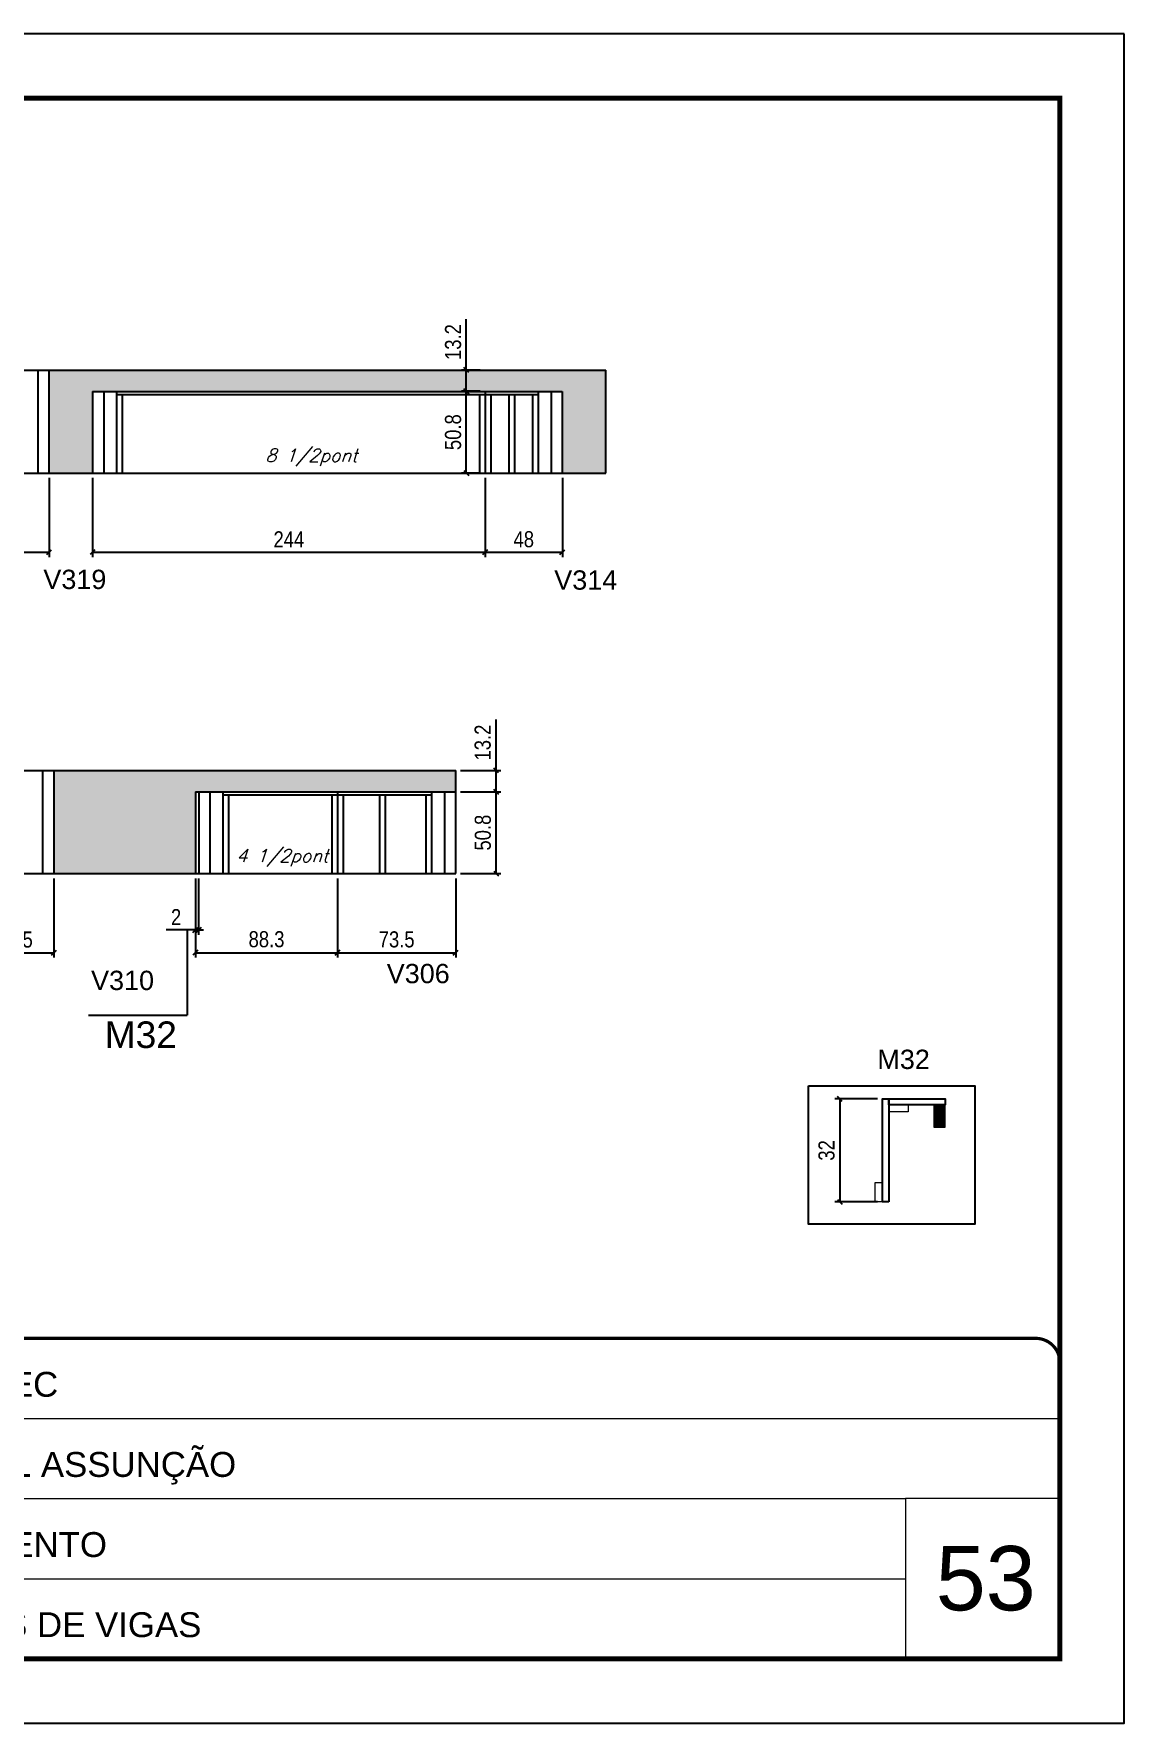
# Model space of a CAD drawing. Extents: x 137137 to 143418, y 10464 to 34486.
# Drawn here: x 137945 to 138622, y 18504 to 19554 of the extents above; entities that cross this region are included whole.
import ezdxf

# ---------------------------------------------------------------- set-up
doc = ezdxf.new("R2010")
doc.units = 0
doc.linetypes.add('CONTINUO', pattern=[0])
doc.linetypes.add('DASHED', pattern=[0.75, 0.5, -0.25])
for name, color, linetype in [('5', 5, 'Continuous'), ('COTA', 241, 'Continuous'), ('NOMENCLATURA', 7, 'Continuous'), ('Painéis', 200, 'Continuous'), ('SARR_2.2x7', 40, 'Continuous'), ('SARR_3.5x7', 81, 'Continuous'), ('texto', 7, 'Continuous')]:
    doc.layers.add(name, color=color, linetype=linetype)
for name, color, linetype, lineweight in [('CARIMBO', 255, 'Continuous', 9), ('Folhas', 255, 'Continuous', 9), ('Madeira', 126, 'Continuous', 18), ('Sarr 2.2x7', 40, 'Continuous', 9), ('SARRAFO DE PRESSAO', 251, 'DASHED', 9)]:
    doc.layers.add(name, color=color, linetype=linetype, lineweight=lineweight)
doc.layers.add('Laje_Perimetro', color=7, linetype='Continuous', plot=False)
doc.styles.add('ARIAL', font='arial.ttf')
doc.styles.add('COTA TECNICA', font='techl___.ttf', dxfattribs={"height": 10})
doc.styles.add('Romans', font='romans.shx')
doc.styles.get("Standard").update_dxf_attribs({"font": 'arial.ttf'})
doc.styles.add('Tecnologia', font='')
doc.styles.get('Tecnologia').set_extended_font_data('Forgotten Futurist')
doc.dimstyles.new('PAINEL', dxfattribs={"dimtxt": 10, "dimasz": 3, "dimexe": 3, "dimexo": 3, "dimgap": 3, "dimtad": 1, "dimdec": 1, "dimzin": 12, "dimdsep": 46, "dimtxsty": 'COTA TECNICA', "dimblk1": 'OBLIQUE', "dimblk2": 'OBLIQUE', "dimsah": 1, "dimcen": 0.9, "dimclrd": 4, "dimclre": 4, "dimclrt": 240, "dimadec": 1, "dimazin": 3, "dimtfac": 1, "dimtdec": 1, "dimtmove": 0, "dimatfit": 3, "dimfxl": 1, "dimtolj": 1, "dimtzin": 12, "dimarcsym": 0})

# ---------------------------------------------------------------- blocks, each defined once
blk = doc.blocks.new('9999999999')
at = {"color": 30, "linetype": 'CONTINUO'}
for p, q in [((98564.6, 34230.2), (98564.6, 34429.4)), ((98564.6, 34379.6), (99584, 34379.6)), ((98564.6, 34329.8), (99488, 34329.8)), ((99584, 34329.8), (99488, 34329.8)), ((99488, 34329.8), (99488, 34230.2)), ((98564.6, 34280), (99488, 34280))]:
    blk.add_line(p, q, dxfattribs=at)
at = {"color": 30, "linetype": 'CONTINUO', "const_width": 2}
blk.add_lwpolyline([(99584, 34230.2), (99584, 34414.4, 0.414214), (99569, 34429.4), (98229, 34429.4, 0.414214), (98214, 34414.4), (98214, 34245.2, 0.414214), (98229, 34230.2), (99584, 34230.2)], format="xyb", dxfattribs=at)
at = {"layer": 'Folhas'}
blk.add_lwpolyline([(98139, 34190.2), (99624, 34190.2), (99624, 35240.2), (98139, 35240.2)], close=True, dxfattribs=at)
at = {"layer": 'Folhas', "color": 30, "const_width": 3}
blk.add_lwpolyline([(98214, 34230.2), (99584, 34230.2), (99584, 35200.2), (98214, 35200.2)], close=True, dxfattribs=at)
at = {"color": 7, "linetype": 'Continuous', "ltscale": 5, "style": 'ARIAL'}
for s, height, p in [('ROCONTEC', 15.48, (98837.7, 34393.1)), ('HOSPITAL ASSUNÇÃO', 15.483, (98837.7, 34343.3)), ('1° PAVIMENTO', 15.483, (98837.7, 34293.5)), ('NOVA SISTEMAS CONSTRUTIVOS', 11.059, (98263.2, 34267.2)), ('LATERAIS DE VIGAS', 15.483, (98837.7, 34243.7))]:
    blk.add_text(s, height=height, dxfattribs=at).set_placement(p)
at = {"layer": 'Folhas', "color": 7, "style": 'Tecnologia', "width": 1.5}
for s, p in [('CLIENTE:', (98573.7, 34397.2)), ('OBRA:', (98573.7, 34347.3)), ('PAVIMENTO:', (98573.7, 34297.5)), ('PROJETO:', (98573.7, 34247.7))]:
    blk.add_text(s, height=14, dxfattribs=at).set_placement(p)
blk = doc.blocks.new('_Oblique')
at = {"color": 0, "linetype": 'ByBlock', "lineweight": -2}
blk.add_line((-0.5, -0.5), (0.5, 0.5), dxfattribs=at)
blk = doc.blocks.new('*D1519')
at = {"layer": 'COTA', "color": 4, "lineweight": -2, "ltscale": 25, "transparency": 16777216}
for p, q in [((138222.1, 19332.1), (138210.4, 19332.1)), ((138213.4, 19281.3), (138213.4, 19332.1)), ((138222.1, 19281.3), (138210.4, 19281.3))]:
    blk.add_line(p, q, dxfattribs=at)
at = {"layer": 'Defpoints', "color": 0, "ltscale": 25, "transparency": 16777216}
for p in [(138213.4, 19332.1), (138225.1, 19332.1), (138225.1, 19281.3)]:
    blk.add_point(p, dxfattribs=at)
at = {"layer": 'COTA', "color": 4, "lineweight": -2, "ltscale": 25, "transparency": 16777216, "xscale": 3, "yscale": 3, "zscale": 3}
for p, rotation in [((138213.4, 19332.1), 90), ((138213.4, 19281.3), 270)]:
    blk.add_blockref('_Oblique', p, dxfattribs=dict(at, rotation=rotation))
at = {"layer": 'COTA', "color": 240, "ltscale": 25, "transparency": 16777216, "insert": (138205.2, 19306.7), "char_height": 10, "attachment_point": 5, "rotation": 90, "style": 'COTA TECNICA'}
blk.add_mtext('\\A1;50.8', dxfattribs=at)
blk = doc.blocks.new('*D1525')
at = {"layer": 'COTA', "color": 4, "lineweight": -2, "ltscale": 25, "transparency": 16777216}
for p, q in [((137843.1, 19278.3), (137843.1, 19229.1)), ((137954.1, 19278.3), (137954.1, 19229.1)), ((137843.1, 19232.1), (137954.1, 19232.1))]:
    blk.add_line(p, q, dxfattribs=at)
at = {"layer": 'Defpoints', "color": 0, "ltscale": 25, "transparency": 16777216}
for p in [(137843.1, 19281.3), (137954.1, 19281.3), (137954.1, 19232.1)]:
    blk.add_point(p, dxfattribs=at)
at = {"layer": 'COTA', "color": 4, "lineweight": -2, "ltscale": 25, "transparency": 16777216, "xscale": 3, "yscale": 3, "zscale": 3, "rotation": 180}
blk.add_blockref('_Oblique', (137843.1, 19232.1), dxfattribs=at)
at = {"layer": 'COTA', "color": 4, "lineweight": -2, "ltscale": 25, "transparency": 16777216, "xscale": 3, "yscale": 3, "zscale": 3}
blk.add_blockref('_Oblique', (137954.1, 19232.1), dxfattribs=at)
at = {"layer": 'COTA', "color": 240, "ltscale": 25, "transparency": 16777216, "insert": (137898.6, 19240.1), "char_height": 10, "attachment_point": 5, "style": 'COTA TECNICA'}
blk.add_mtext('\\A1;111', dxfattribs=at)
blk = doc.blocks.new('*D1526')
at = {"layer": 'COTA', "color": 4, "lineweight": -2, "ltscale": 25, "transparency": 16777216}
for p, q in [((137981.1, 19278.3), (137981.1, 19229.1)), ((138225.1, 19278.3), (138225.1, 19229.1)), ((137981.1, 19232.1), (138225.1, 19232.1))]:
    blk.add_line(p, q, dxfattribs=at)
at = {"layer": 'Defpoints', "color": 0, "ltscale": 25, "transparency": 16777216}
for p in [(137981.1, 19281.3), (138225.1, 19281.3), (138225.1, 19232.1)]:
    blk.add_point(p, dxfattribs=at)
at = {"layer": 'COTA', "color": 4, "lineweight": -2, "ltscale": 25, "transparency": 16777216, "xscale": 3, "yscale": 3, "zscale": 3, "rotation": 180}
blk.add_blockref('_Oblique', (137981.1, 19232.1), dxfattribs=at)
at = {"layer": 'COTA', "color": 4, "lineweight": -2, "ltscale": 25, "transparency": 16777216, "xscale": 3, "yscale": 3, "zscale": 3}
blk.add_blockref('_Oblique', (138225.1, 19232.1), dxfattribs=at)
at = {"layer": 'COTA', "color": 240, "ltscale": 25, "transparency": 16777216, "insert": (138103.1, 19240.1), "char_height": 10, "attachment_point": 5, "style": 'COTA TECNICA'}
blk.add_mtext('\\A1;244', dxfattribs=at)
blk = doc.blocks.new('*D1527')
at = {"layer": 'COTA', "color": 4, "lineweight": -2, "ltscale": 25, "transparency": 16777216}
for p, q in [((138225.1, 19278.3), (138225.1, 19229.1)), ((138273.1, 19278.3), (138273.1, 19229.1)), ((138225.1, 19232.1), (138273.1, 19232.1))]:
    blk.add_line(p, q, dxfattribs=at)
at = {"layer": 'Defpoints', "color": 0, "ltscale": 25, "transparency": 16777216}
for p in [(138225.1, 19281.3), (138273.1, 19281.3), (138273.1, 19232.1)]:
    blk.add_point(p, dxfattribs=at)
at = {"layer": 'COTA', "color": 4, "lineweight": -2, "ltscale": 25, "transparency": 16777216, "xscale": 3, "yscale": 3, "zscale": 3, "rotation": 180}
blk.add_blockref('_Oblique', (138225.1, 19232.1), dxfattribs=at)
at = {"layer": 'COTA', "color": 4, "lineweight": -2, "ltscale": 25, "transparency": 16777216, "xscale": 3, "yscale": 3, "zscale": 3}
blk.add_blockref('_Oblique', (138273.1, 19232.1), dxfattribs=at)
at = {"layer": 'COTA', "color": 240, "ltscale": 25, "transparency": 16777216, "insert": (138249.1, 19240.1), "char_height": 10, "attachment_point": 5, "style": 'COTA TECNICA'}
blk.add_mtext('\\A1;48', dxfattribs=at)
blk = doc.blocks.new('*D1531')
at = {"layer": 'COTA', "color": 4, "lineweight": -2, "ltscale": 25, "transparency": 16777216}
for p, q in [((137908.6, 19029.4), (137908.6, 18980.2)), ((137957.1, 19029.4), (137957.1, 18980.2)), ((137908.6, 18983.2), (137957.1, 18983.2))]:
    blk.add_line(p, q, dxfattribs=at)
at = {"layer": 'Defpoints', "color": 0, "ltscale": 25, "transparency": 16777216}
for p in [(137908.6, 19032.4), (137957.1, 19032.4), (137957.1, 18983.2)]:
    blk.add_point(p, dxfattribs=at)
at = {"layer": 'COTA', "color": 4, "lineweight": -2, "ltscale": 25, "transparency": 16777216, "xscale": 3, "yscale": 3, "zscale": 3, "rotation": 180}
blk.add_blockref('_Oblique', (137908.6, 18983.2), dxfattribs=at)
at = {"layer": 'COTA', "color": 4, "lineweight": -2, "ltscale": 25, "transparency": 16777216, "xscale": 3, "yscale": 3, "zscale": 3}
blk.add_blockref('_Oblique', (137957.1, 18983.2), dxfattribs=at)
at = {"layer": 'COTA', "color": 240, "ltscale": 25, "transparency": 16777216, "insert": (137932.8, 18991.3), "char_height": 10, "attachment_point": 5, "style": 'COTA TECNICA'}
blk.add_mtext('\\A1;48.5', dxfattribs=at)
blk = doc.blocks.new('*D1532')
at = {"layer": 'COTA', "color": 4, "lineweight": -2, "ltscale": 25, "transparency": 16777216}
for p, q in [((138045, 19029.4), (138045, 18980.2)), ((138133.3, 19029.4), (138133.3, 18980.2)), ((138045, 18983.2), (138133.3, 18983.2))]:
    blk.add_line(p, q, dxfattribs=at)
at = {"layer": 'Defpoints', "color": 0, "ltscale": 25, "transparency": 16777216}
for p in [(138045, 19032.4), (138133.3, 19032.4), (138133.3, 18983.2)]:
    blk.add_point(p, dxfattribs=at)
at = {"layer": 'COTA', "color": 4, "lineweight": -2, "ltscale": 25, "transparency": 16777216, "xscale": 3, "yscale": 3, "zscale": 3, "rotation": 180}
blk.add_blockref('_Oblique', (138045, 18983.2), dxfattribs=at)
at = {"layer": 'COTA', "color": 4, "lineweight": -2, "ltscale": 25, "transparency": 16777216, "xscale": 3, "yscale": 3, "zscale": 3}
blk.add_blockref('_Oblique', (138133.3, 18983.2), dxfattribs=at)
at = {"layer": 'COTA', "color": 240, "ltscale": 25, "transparency": 16777216, "insert": (138089.2, 18991.5), "char_height": 10, "attachment_point": 5, "style": 'COTA TECNICA'}
blk.add_mtext('\\A1;88.3', dxfattribs=at)
blk = doc.blocks.new('*D1512')
at = {"layer": 'COTA', "color": 4, "lineweight": -2, "ltscale": 25, "transparency": 16777216}
for p, q in [((138209.8, 19083.2), (138234.9, 19083.2)), ((138231.9, 19032.4), (138231.9, 19083.2)), ((138209.8, 19032.4), (138234.9, 19032.4))]:
    blk.add_line(p, q, dxfattribs=at)
at = {"layer": 'Defpoints', "color": 0, "ltscale": 25, "transparency": 16777216}
for p in [(138206.8, 19083.2), (138231.9, 19083.2), (138206.8, 19032.4)]:
    blk.add_point(p, dxfattribs=at)
at = {"layer": 'COTA', "color": 4, "lineweight": -2, "ltscale": 25, "transparency": 16777216, "xscale": 3, "yscale": 3, "zscale": 3}
for p, rotation in [((138231.9, 19083.2), 90), ((138231.9, 19032.4), 270)]:
    blk.add_blockref('_Oblique', p, dxfattribs=dict(at, rotation=rotation))
at = {"layer": 'COTA', "color": 240, "ltscale": 25, "transparency": 16777216, "insert": (138223.7, 19057.8), "char_height": 10, "attachment_point": 5, "rotation": 90, "style": 'COTA TECNICA'}
blk.add_mtext('\\A1;50.8', dxfattribs=at)
blk = doc.blocks.new('*D1513')
at = {"layer": 'COTA', "color": 4, "lineweight": -2, "ltscale": 25, "transparency": 16777216}
for p, q in [((138231.9, 19096.4), (138231.9, 19128.2)), ((138209.8, 19096.4), (138234.9, 19096.4)), ((138231.9, 19083.2), (138231.9, 19096.4)), ((138209.8, 19083.2), (138234.9, 19083.2))]:
    blk.add_line(p, q, dxfattribs=at)
at = {"layer": 'Defpoints', "color": 0, "ltscale": 25, "transparency": 16777216}
for p in [(138206.8, 19096.4), (138231.9, 19096.4), (138206.8, 19083.2)]:
    blk.add_point(p, dxfattribs=at)
at = {"layer": 'COTA', "color": 4, "lineweight": -2, "ltscale": 25, "transparency": 16777216, "xscale": 3, "yscale": 3, "zscale": 3}
for p, rotation in [((138231.9, 19096.4), 90), ((138231.9, 19083.2), 270)]:
    blk.add_blockref('_Oblique', p, dxfattribs=dict(at, rotation=rotation))
at = {"layer": 'COTA', "color": 240, "ltscale": 25, "transparency": 16777216, "insert": (138223.6, 19113.8), "char_height": 10, "attachment_point": 5, "rotation": 90, "style": 'COTA TECNICA'}
blk.add_mtext('\\A1;13.2', dxfattribs=at)
blk = doc.blocks.new('*D1514')
at = {"layer": 'COTA', "color": 4, "lineweight": -2, "ltscale": 25, "transparency": 16777216}
for p, q in [((138213.4, 19345.3), (138213.4, 19377)), ((138222.1, 19345.3), (138210.4, 19345.3)), ((138213.4, 19332.1), (138213.4, 19345.3)), ((138222.1, 19332.1), (138210.4, 19332.1))]:
    blk.add_line(p, q, dxfattribs=at)
at = {"layer": 'Defpoints', "color": 0, "ltscale": 25, "transparency": 16777216}
for p in [(138213.4, 19345.3), (138225.1, 19345.3), (138225.1, 19332.1)]:
    blk.add_point(p, dxfattribs=at)
at = {"layer": 'COTA', "color": 4, "lineweight": -2, "ltscale": 25, "transparency": 16777216, "xscale": 3, "yscale": 3, "zscale": 3}
for p, rotation in [((138213.4, 19345.3), 90), ((138213.4, 19332.1), 270)]:
    blk.add_blockref('_Oblique', p, dxfattribs=dict(at, rotation=rotation))
at = {"layer": 'COTA', "color": 240, "ltscale": 25, "transparency": 16777216, "insert": (138205.2, 19362.7), "char_height": 10, "attachment_point": 5, "rotation": 90, "style": 'COTA TECNICA'}
blk.add_mtext('\\A1;13.2', dxfattribs=at)
blk = doc.blocks.new('*D2044')
at = {"layer": 'Defpoints', "color": 0, "linetype": 'ByBlock', "transparency": 16777216}
for p in [(138472, 18892.3), (138445.5, 18828.3), (138472, 18828.3)]:
    blk.add_point(p, dxfattribs=at)
at = {"layer": 'Sarr 2.2x7', "color": 4, "linetype": 'ByBlock', "lineweight": -2, "transparency": 16777216}
for p, q in [((138469, 18892.3), (138442.5, 18892.3)), ((138445.5, 18892.3), (138445.5, 18828.3)), ((138469, 18828.3), (138442.5, 18828.3))]:
    blk.add_line(p, q, dxfattribs=at)
at = {"layer": 'Sarr 2.2x7', "color": 4, "linetype": 'ByBlock', "lineweight": -2, "transparency": 16777216, "xscale": 3, "yscale": 3, "zscale": 3}
for p, rotation in [((138445.5, 18892.3), 90), ((138445.5, 18828.3), 270)]:
    blk.add_blockref('_Oblique', p, dxfattribs=dict(at, rotation=rotation))
at = {"layer": 'Sarr 2.2x7', "color": 240, "linetype": 'ByBlock', "transparency": 16777216, "insert": (138437.3, 18860.3), "char_height": 10, "attachment_point": 5, "rotation": 90, "style": 'COTA TECNICA'}
blk.add_mtext('\\A1;32', dxfattribs=at)
blk = doc.blocks.new('*D2045')
at = {"layer": 'COTA', "color": 4, "lineweight": -2, "ltscale": 25, "transparency": 16777216}
for p, q in [((138045, 19029.4), (138045, 18994.3)), ((138047, 19029.4), (138047, 18994.3)), ((138045, 18997.3), (138026.9, 18997.3)), ((138047, 18997.3), (138045, 18997.3)), ((138047, 18997.3), (138050, 18997.3))]:
    blk.add_line(p, q, dxfattribs=at)
at = {"layer": 'Defpoints', "color": 0, "ltscale": 25, "transparency": 16777216}
for p in [(138045, 19032.4), (138047, 19032.4), (138045, 18997.3)]:
    blk.add_point(p, dxfattribs=at)
at = {"layer": 'COTA', "color": 4, "lineweight": -2, "ltscale": 25, "transparency": 16777216, "xscale": 3, "yscale": 3, "zscale": 3}
blk.add_blockref('_Oblique', (138045, 18997.3), dxfattribs=at)
at = {"layer": 'COTA', "color": 4, "lineweight": -2, "ltscale": 25, "transparency": 16777216, "xscale": 3, "yscale": 3, "zscale": 3, "rotation": 180}
blk.add_blockref('_Oblique', (138047, 18997.3), dxfattribs=at)
at = {"layer": 'COTA', "color": 240, "ltscale": 25, "transparency": 16777216, "insert": (138033, 19005.3), "char_height": 10, "attachment_point": 5, "style": 'COTA TECNICA'}
blk.add_mtext('\\A1;2', dxfattribs=at)
blk = doc.blocks.new('*D2046')
at = {"layer": 'COTA', "color": 4, "lineweight": -2, "ltscale": 25, "transparency": 16777216}
for p, q in [((138133.3, 19029.4), (138133.3, 18980.2)), ((138206.8, 19029.4), (138206.8, 18980.2)), ((138133.3, 18983.2), (138206.8, 18983.2))]:
    blk.add_line(p, q, dxfattribs=at)
at = {"layer": 'Defpoints', "color": 0, "ltscale": 25, "transparency": 16777216}
for p in [(138133.3, 19032.4), (138206.8, 19032.4), (138206.8, 18983.2)]:
    blk.add_point(p, dxfattribs=at)
at = {"layer": 'COTA', "color": 4, "lineweight": -2, "ltscale": 25, "transparency": 16777216, "xscale": 3, "yscale": 3, "zscale": 3, "rotation": 180}
blk.add_blockref('_Oblique', (138133.3, 18983.2), dxfattribs=at)
at = {"layer": 'COTA', "color": 4, "lineweight": -2, "ltscale": 25, "transparency": 16777216, "xscale": 3, "yscale": 3, "zscale": 3}
blk.add_blockref('_Oblique', (138206.8, 18983.2), dxfattribs=at)
at = {"layer": 'COTA', "color": 240, "ltscale": 25, "transparency": 16777216, "insert": (138170.1, 18991.4), "char_height": 10, "attachment_point": 5, "style": 'COTA TECNICA'}
blk.add_mtext('\\A1;73.5', dxfattribs=at)

msp = doc.modelspace()

# ---------------------------------------------------------------- hatches: boundary and pattern name
at = {"layer": 'COTA', "linetype": 'ByBlock'}
h = msp.add_hatch(dxfattribs=at)
h.set_pattern_fill('AR-CONC', color=256, scale=0.03)
h.set_pattern_definition([(50, (-1602.5, -11413.414), (5.46554007, -0.47817257), [0.5715, -6.2865]), (355, (-1602.5, -11413.414), (-1.05730264, 5.73170536), [0.4572, -5.02921753]), (100.4514447, (-1602.0445, -11413.454), (4.40823741, 5.25353256), [0.48570026, -5.34270734]), (46.1842, (-1602.5, -11411.89), (8.13237123, -1.26126984), [0.85725, -9.42975]), (96.6355576, (-1601.822, -11411.995), (7.122124, 7.42278374), [0.7285507, -8.01406824]), (351.184151, (-1602.5, -11411.89), (7.122124, 7.42278374), [0.685799, -7.54379196]), (21, (-1601.738, -11412.271), (4.54843174, -3.06795595), [0.5715, -6.2865]), (326, (-1601.738, -11412.271), (1.85406085, 5.52563898), [0.4572, -5.0292]), (71.451445, (-1601.359, -11412.527), (6.40249258, 2.45768307), [0.48570026, -5.34269813]), (37.5, (-1602.5, -11413.4142), (0.092658098, 2.536651166), [0, -4.96824, 0, -5.1054, 0, -5.04825]), (7.5, (-1602.5, -11413.4142), (2.004589875, 3.005417245), [0, -2.91084, 0, -4.85394, 0, -1.92405]), (327.5, (-1604.1993, -11413.4142), (4.067717855, -0.17186232), [0, -1.905, 0, -5.9436, 0, -7.8867]), (317.5, (-1604.9613, -11413.4142), (4.44387544, 0.76279473), [0, -2.4765, 0, -3.94716, 0, -5.6007])])
h.paths.add_polyline_path([(137954.07, 19281.28), (137981.07, 19281.28), (137981.07, 19332.08), (138273.07, 19332.08), (138273.07, 19281.28), (138300.07, 19281.28), (138300.07, 19345.28), (137954.07, 19345.28)])
h = msp.add_hatch(dxfattribs=at)
h.set_pattern_fill('AR-CONC', color=256, scale=0.03)
h.set_pattern_definition([(50, (-7662.941, -12655.289), (5.46554007, -0.47817257), [0.5715, -6.2865]), (355, (-7662.941, -12655.289), (-1.05730264, 5.73170536), [0.4572, -5.02921753]), (100.4514447, (-7662.4857, -12655.329), (4.40823741, 5.25353256), [0.48570026, -5.34270734]), (46.1842, (-7662.941, -12653.765), (8.13237123, -1.26126984), [0.85725, -9.42975]), (96.6355576, (-7662.2635, -12653.87), (7.12212402, 7.42278374), [0.7285507, -8.01406824]), (351.184151, (-7662.941, -12653.765), (7.122124, 7.42278374), [0.685799, -7.54379196]), (21, (-7662.179, -12654.146), (4.54843174, -3.06795595), [0.5715, -6.2865]), (326, (-7662.179, -12654.146), (1.85406085, 5.52563898), [0.4572, -5.0292]), (71.451445, (-7661.8, -12654.402), (6.40249258, 2.45768307), [0.48570026, -5.34269813]), (37.5, (-7662.9412, -12655.2892), (0.092658098, 2.536651166), [0, -4.96824, 0, -5.1054, 0, -5.04825]), (7.5, (-7662.9412, -12655.2892), (2.004589875, 3.005417245), [0, -2.91084, 0, -4.85394, 0, -1.92405]), (327.5, (-7664.6404, -12655.2892), (4.067717855, -0.17186232), [0, -1.905, 0, -5.9436, 0, -7.8867]), (317.5, (-7665.4024, -12655.2892), (4.44387544, 0.76279473), [0, -2.4765, 0, -3.94716, 0, -5.6007])])
h.paths.add_polyline_path([(137957.07, 19032.44), (138045.05, 19032.44), (138045.05, 19083.24), (138206.82, 19083.24), (138206.82, 19096.44), (137957.07, 19096.44)])
at = {"layer": 'Madeira'}
h = msp.add_hatch(dxfattribs=at)
h.set_pattern_fill('ANSI31', color=256, scale=0.2, angle=270, style=0)
h.set_pattern_definition([(315, (155076.96786, 5540.58235), (0.449012806, 0.449012806), [])])
h.paths.add_polyline_path([(138510.95, 18888.71), (138503.95, 18888.71), (138503.95, 18874.71), (138510.95, 18874.71)])

# ---------------------------------------------------------------- linework, layer by layer
at = {"linetype": 'ByBlock'}
msp.add_lwpolyline([(138426.04, 18900.47), (138529.48, 18900.47), (138529.48, 18814.54), (138426.04, 18814.54)], close=True, dxfattribs=at)
at = {"layer": 'COTA', "linetype": 'ByBlock'}
for p, q in [((137954.07, 19345.28), (138300.07, 19345.28)), ((138300.07, 19281.28), (138300.07, 19345.28)), ((137954.07, 19281.28), (137981.07, 19281.28)), ((138273.07, 19281.28), (138300.07, 19281.28)), ((137957.07, 19096.44), (138206.82, 19096.44)), ((138206.82, 19083.24), (138206.82, 19096.44)), ((137957.07, 19032.44), (138045.05, 19032.44))]:
    msp.add_line(p, q, dxfattribs=at)
at = {"layer": 'Laje_Perimetro'}
msp.add_lwpolyline([(138622.29, 19554.3), (137137.29, 19554.3), (137137.29, 18504.3), (138622.29, 18504.3)], close=True, dxfattribs=at)
at = {"layer": 'Madeira'}
msp.add_lwpolyline([(138510.95, 18888.71), (138503.95, 18888.71), (138503.95, 18874.71), (138510.95, 18874.71)], close=True, dxfattribs=at)
at = {"layer": 'NOMENCLATURA', "linetype": 'Continuous'}
for p in [(138039.99, 18996.84), (137978.5, 18944.44)]:
    msp.add_line(p, (138039.99, 18944.44), dxfattribs=at)
at = {"layer": 'Painéis', "linetype": 'ByBlock'}
for p, q in [((137599.07, 19345.28), (137954.07, 19345.28)), ((137954.07, 19281.28), (137954.07, 19345.28)), ((137981.07, 19332.08), (138273.07, 19332.08)), ((137981.07, 19332.08), (137981.07, 19281.28)), ((138225.07, 19332.08), (138225.07, 19281.28)), ((138273.07, 19332.08), (138273.07, 19281.28)), ((137599.07, 19281.28), (137954.07, 19281.28)), ((137981.07, 19281.28), (138273.07, 19281.28)), ((137664.58, 19096.44), (137957.07, 19096.44)), ((137957.07, 19096.44), (137957.07, 19032.44)), ((138045.05, 19083.24), (138206.82, 19083.24)), ((138045.05, 19083.24), (138045.05, 19032.44)), ((138047.05, 19083.24), (138047.05, 19032.44)), ((138133.35, 19083.24), (138133.35, 19032.44)), ((138206.82, 19032.44), (138206.82, 19083.24)), ((137664.58, 19032.44), (137957.07, 19032.44)), ((138045.05, 19032.44), (138206.82, 19032.44))]:
    msp.add_line(p, q, dxfattribs=at)
at = {"layer": 'Painéis'}
msp.add_lwpolyline([(138475.99, 18828.32), (138471.99, 18828.32), (138471.99, 18892.32), (138475.99, 18892.32)], close=True, dxfattribs=at)
at = {"layer": 'Painéis', "linetype": 'ByBlock'}
msp.add_lwpolyline([(138475.99, 18892.32), (138510.93, 18892.32), (138510.93, 18888.72), (138475.99, 18888.72), (138475.99, 18892.32)], dxfattribs=at)
at = {"layer": 'Sarr 2.2x7', "linetype": 'ByBlock'}
for points in [[(138475.99, 18888.72), (138487.99, 18888.72), (138487.99, 18884.32), (138475.99, 18884.32), (138475.99, 18888.72)], [(138467.59, 18828.32), (138467.59, 18840.32), (138471.99, 18840.32), (138471.99, 18828.32), (138467.59, 18828.32)]]:
    msp.add_lwpolyline(points, dxfattribs=at)
at = {"layer": 'SARR_2.2x7', "linetype": 'Continuous'}
for p, q in [((137947.07, 19345.28), (137947.07, 19281.28)), ((137988.07, 19332.08), (137988.07, 19281.28)), ((138266.07, 19332.08), (138266.07, 19281.28)), ((138225.07, 19329.88), (137996.07, 19329.88)), ((138258.07, 19329.88), (138225.07, 19329.88)), ((137950.07, 19096.44), (137950.07, 19032.44)), ((138054.05, 19083.24), (138054.05, 19032.44)), ((138133.35, 19081.04), (138062.05, 19081.04)), ((138191.82, 19081.04), (138133.35, 19081.04)), ((138199.82, 19083.24), (138199.82, 19032.44))]:
    msp.add_line(p, q, dxfattribs=at)
at = {"layer": 'SARR_3.5x7'}
for p, q in [((137996.07, 19332.08), (137996.07, 19281.28)), ((138258.07, 19332.08), (138258.07, 19281.28)), ((137999.57, 19329.88), (137999.57, 19281.28)), ((138221.57, 19329.88), (138221.57, 19281.28)), ((138228.57, 19329.88), (138228.57, 19281.28)), ((138239.82, 19329.88), (138239.82, 19281.28)), ((138243.32, 19329.88), (138243.32, 19281.28)), ((138254.57, 19329.88), (138254.57, 19281.28)), ((138062.05, 19083.24), (138062.05, 19032.44)), ((138065.55, 19081.04), (138065.55, 19032.44)), ((138129.85, 19081.04), (138129.85, 19032.44)), ((138136.85, 19081.04), (138136.85, 19032.44)), ((138159.51, 19081.04), (138159.51, 19032.44)), ((138163.01, 19081.04), (138163.01, 19032.44)), ((138188.32, 19081.04), (138188.32, 19032.44)), ((138191.82, 19083.24), (138191.82, 19032.44))]:
    msp.add_line(p, q, dxfattribs=at)

# ---------------------------------------------------------------- block references
at = {"layer": 'SARRAFO DE PRESSAO', "color": 6, "linetype": 'ByBlock'}
msp.add_blockref('9999999999', (38998.31, -15685.91), dxfattribs=at)

# ---------------------------------------------------------------- texts
at = {"layer": '5', "linetype": 'Continuous'}
for s, p in [('V319', (137950.53, 19209.21)), ('V314', (138268.05, 19208.8)), ('V306', (138163.94, 18964.22)), ('V310', (137980.17, 18959.97))]:
    msp.add_text(s, height=12, rotation=0.00004, dxfattribs=at).set_placement(p)
at = {"layer": '5', "color": 7, "linetype": 'Continuous'}
msp.add_text('M32', height=12, rotation=359.99996, dxfattribs=at).set_placement((138468.88, 18910.91))
at = {"layer": 'CARIMBO', "style": 'ARIAL'}
msp.add_text('53', height=40, dxfattribs=at).set_placement((138505.15, 18574.44))
at = {"layer": 'NOMENCLATURA', "linetype": 'Continuous'}
msp.add_text('M32', height=16.5, dxfattribs=at).set_placement((137988.68, 18923.96))
at = {"layer": 'texto', "color": 2, "char_height": 8, "attachment_point": 5, "style": 'Romans'}
for s, insert in [('{\\Q19;\\C256;8 1/2pont}', (138117.07, 19290.96)), ('{\\Q19;\\C256;4 1/2pont}', (138098.98, 19042.12))]:
    msp.add_mtext(s, dxfattribs=dict(at, insert=insert))

# ---------------------------------------------------------------- dimensions: what is measured, and where the dimension line sits
at = {"layer": 'COTA', "ltscale": 25}
for base, p1, p2, picture, middle in [((138213.37, 19345.28), (138225.07, 19332.08), (138225.07, 19345.28), '*D1514', (138205.15, 19362.65)), ((138213.37, 19332.08), (138225.07, 19281.28), (138225.07, 19332.08), '*D1519', (138205.24, 19306.68)), ((138231.85, 19096.44), (138206.82, 19083.24), (138206.82, 19096.44), '*D1513', (138223.63, 19113.81)), ((138231.85, 19083.24), (138206.82, 19032.44), (138206.82, 19083.24), '*D1512', (138223.72, 19057.84))]:
    dim = msp.add_linear_dim(base=base, p1=p1, p2=p2, angle=90, dimstyle='PAINEL', dxfattribs=at)
    dim.commit()
    dim.dimension.update_dxf_attribs({"geometry": picture, "text_midpoint": middle})
for base, p1, p2, picture, middle in [((137954.07, 19232.05), (137843.07, 19281.28), (137954.07, 19281.28), '*D1525', (137898.57, 19240.11)), ((138225.07, 19232.05), (137981.07, 19281.28), (138225.07, 19281.28), '*D1526', (138103.07, 19240.13)), ((138273.07, 19232.05), (138225.07, 19281.28), (138273.07, 19281.28), '*D1527', (138249.07, 19240.15)), ((137957.07, 18983.21), (137908.58, 19032.44), (137957.07, 19032.44), '*D1531', (137932.82, 18991.34)), ((138133.35, 18983.21), (138045.05, 19032.44), (138133.35, 19032.44), '*D1532', (138089.2, 18991.45))]:
    dim = msp.add_linear_dim(base=base, p1=p1, p2=p2, dimstyle='PAINEL', override={"dimtmove": 1}, dxfattribs=at)
    dim.commit()
    dim.dimension.update_dxf_attribs({"geometry": picture, "text_midpoint": middle})
for base, p1, p2, picture, middle in [((138045.05, 18997.28), (138047.05, 19032.44), (138045.05, 19032.44), '*D2045', (138032.99, 19005.28)), ((138206.82, 18983.21), (138133.35, 19032.44), (138206.82, 19032.44), '*D2046', (138170.08, 18991.43))]:
    dim = msp.add_linear_dim(base=base, p1=p1, p2=p2, dimstyle='PAINEL', dxfattribs=at)
    dim.commit()
    dim.dimension.update_dxf_attribs({"geometry": picture, "text_midpoint": middle})
at = {"layer": 'Sarr 2.2x7', "linetype": 'ByBlock'}
dim = msp.add_linear_dim(base=(138445.55, 18828.32), p1=(138471.99, 18892.32), p2=(138471.99, 18828.32), angle=90, dimstyle='PAINEL', override={"dimlfac": 0.5}, dxfattribs=at)
dim.commit()
dim.dimension.update_dxf_attribs({"geometry": '*D2044', "text_midpoint": (138437.33, 18860.32)})

doc.saveas('drawing.dxf')
